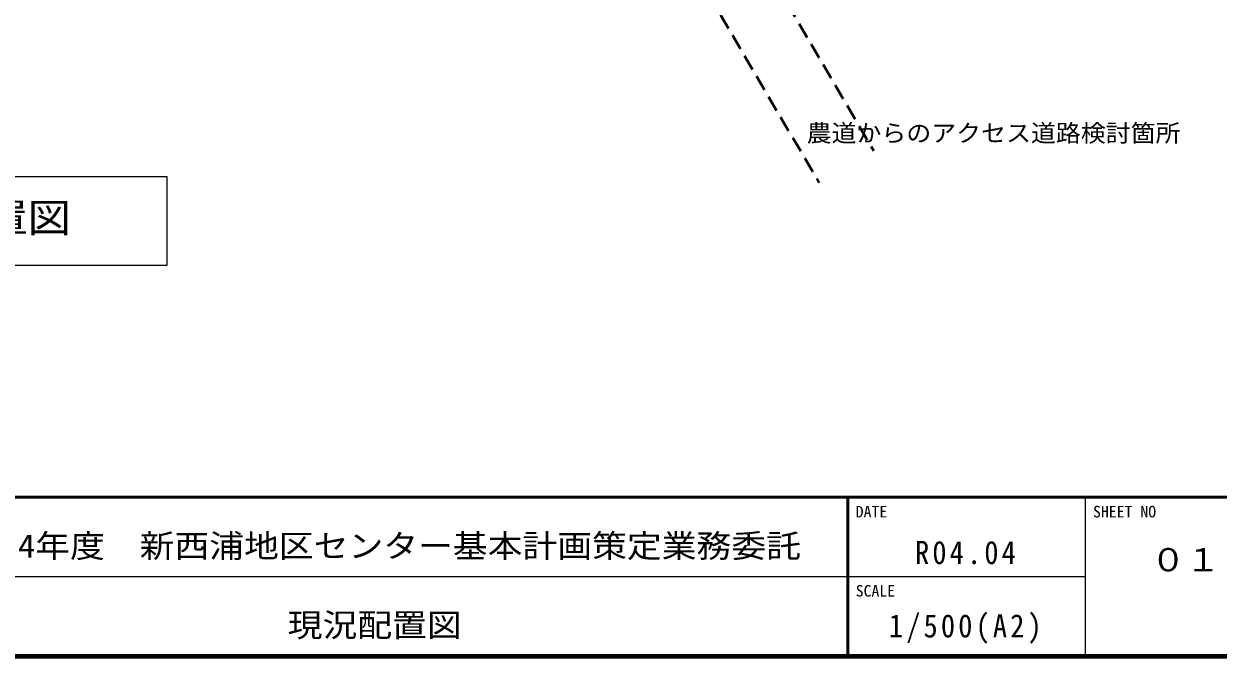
# Model space of a CAD drawing. Units: millimetres, scale not verified. Extents: x -138500 to 298458, y -156265 to 95200.
# Drawn here: x 16027 to 91507, y -95000 to -55009 of the extents above; entities that cross this region are included whole.
import ezdxf
from ezdxf.enums import TextEntityAlignment as Align

# ---------------------------------------------------------------- set-up
doc = ezdxf.new("R2010")
doc.units = ezdxf.units.MM
doc.header["$LTSCALE"] = 500
doc.linetypes.add('DASHED2', pattern=[3, 2, -1])
for name, color, linetype, lineweight in [('0-5_中線１', 2, 'Continuous', 25), ('0-8_極細点線', 4, 'Continuous', 9), ('F-F_文字寸法', 7, 'Continuous', 50)]:
    doc.layers.add(name, color=color, linetype=linetype, lineweight=lineweight)
doc.layers.add('0-F_文字寸法', color=6, linetype='Continuous')
doc.styles.add('ＭＳ ゴシック', font='')
doc.styles.get('ＭＳ ゴシック').set_extended_font_data('MS Gothic')

msp = doc.modelspace()

# ---------------------------------------------------------------- linework, layer by layer
at = {"layer": '0-5_中線１'}
msp.add_lwpolyline([(-1032, -64656.4), (25061.2, -64656.4), (25061.2, -70276.5), (-1032, -70276.5)], close=True, dxfattribs=at)
at = {"layer": '0-8_極細点線', "color": 1, "linetype": 'DASHED2', "lineweight": 40}
for p, q in [((48300.4, -26547), (69745.4, -63024.9)), ((44852.2, -28574.2), (66297.2, -65052.1))]:
    msp.add_line(p, q, dxfattribs=at)
at = {"layer": 'F-F_文字寸法', "color": 5}
for p, q in [((-138400, -84900), (138099.9, -84900)), ((68100, -84900), (68100, -94900)), ((-138500, -95000), (138200, -95000)), ((-138400, -94900), (138099.9, -94900))]:
    msp.add_line(p, q, dxfattribs=at)
at = {"layer": 'F-F_文字寸法', "color": 2, "lineweight": 25}
for p, q in [((83100, -84900), (83100, -94900)), ((-41900, -89900), (83100, -89900))]:
    msp.add_line(p, q, dxfattribs=at)

# ---------------------------------------------------------------- texts
at = {"layer": '0-8_極細点線', "color": 2, "style": 'ＭＳ ゴシック', "width": 1.05}
msp.add_text('農道からのアクセス道路検討箇所', height=1100, dxfattribs=at).set_placement((65498.3, -62785.2), align=Align.BOTTOM_LEFT)
at = {"layer": '0-F_文字寸法', "style": 'ＭＳ ゴシック', "width": 1.1}
msp.add_text('現況配置図', height=1833, dxfattribs=at).set_placement((5264.6, -68716.5), align=Align.BOTTOM_LEFT)
at = {"layer": 'F-F_文字寸法', "style": 'ＭＳ ゴシック'}
for s, p in [('DATE', (68600, -86400)), ('SHEET NO', (83600, -86400)), ('SCALE', (68600, -91400))]:
    msp.add_text(s, height=733.1, dxfattribs=at).set_placement(p, align=Align.BOTTOM_LEFT)
at = {"layer": 'F-F_文字寸法', "color": 6, "style": 'ＭＳ ゴシック', "width": 1.1}
for s, p in [('令和4年度\u3000新西浦地区センター基本計画策定業務委託', (11250, -89150)), ('０１', (87251.3, -90021.6)), ('現況配置図', (32700, -94150))]:
    msp.add_text(s, height=1466, dxfattribs=at).set_placement(p, align=Align.BOTTOM_LEFT)
at = {"layer": 'F-F_文字寸法', "color": 6, "char_height": 1466, "attachment_point": 7, "style": 'ＭＳ ゴシック'}
for s, insert in [('\\T1.22;\\W0.9;R04.04', (72350, -89150)), ('\\T1.22;\\W0.9;1/500(A2)', (70700, -94150))]:
    msp.add_mtext(s, dxfattribs=dict(at, insert=insert))

doc.saveas('drawing.dxf')
